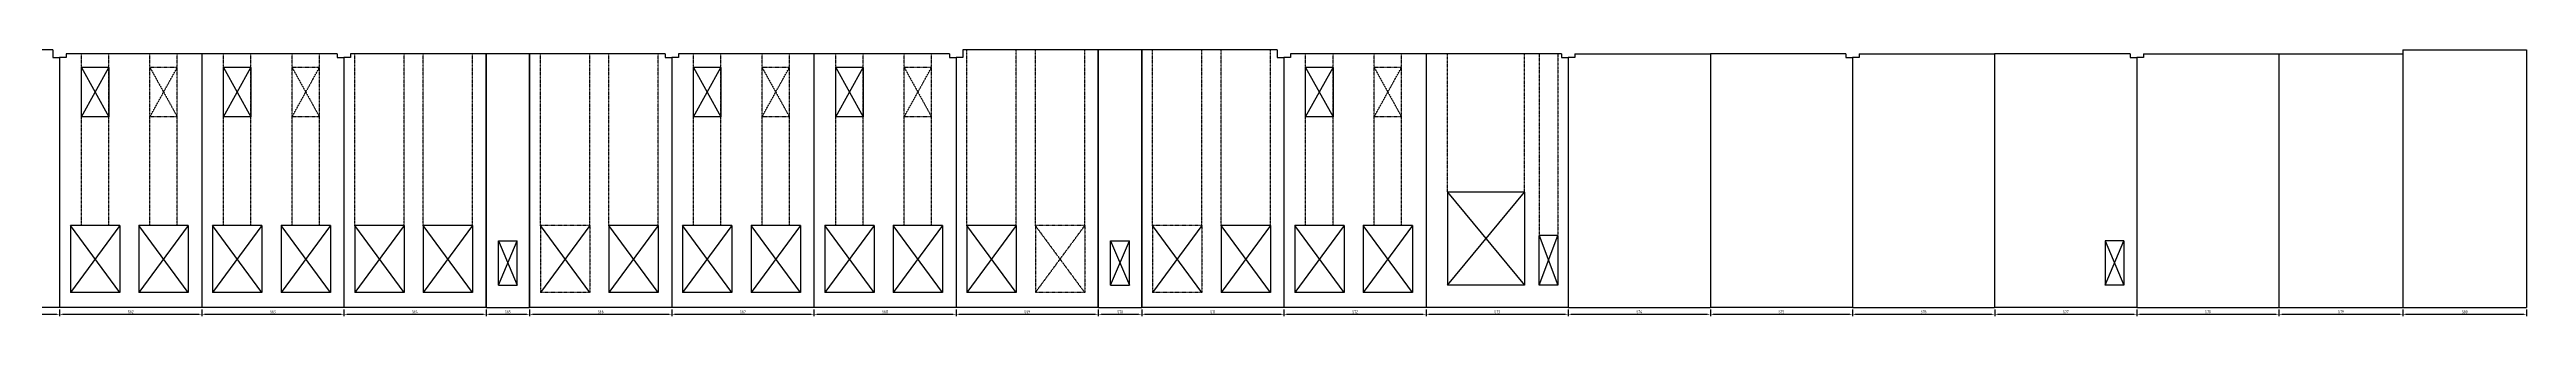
# Model space of a CAD drawing. Header units: inches. Extents: x -10781 to 50822, y -3854 to 38989.
# Drawn here: x 16187 to 21610, y 27182 to 27765 of the extents above; entities that cross this region are included whole.
import ezdxf

# ---------------------------------------------------------------- set-up
doc = ezdxf.new("R2010")
doc.units = ezdxf.units.IN
doc.header["$LTSCALE"] = 0.025
doc.header["$MEASUREMENT"] = 0
doc.linetypes.add('HIDDEN', pattern=[6, 3, -3])
doc.layers.get('Defpoints').update_dxf_attribs({"linetype": 'CONTINUOUS'})
for name, color, linetype in [('0-35', 3, 'CONTINUOUS'), ('0-50', 10, 'CONTINUOUS'), ('hidden', 7, 'HIDDEN')]:
    doc.layers.add(name, color=color, linetype=linetype)
doc.styles.add('AR', font='ARCHQUIK.shx', dxfattribs={"width": 0.8})
doc.dimstyles.new('CADS_DIM_48', dxfattribs={"dimscale": 48, "dimtxt": 0.09375, "dimasz": 0.09375, "dimexe": 0.0625, "dimexo": 0.0625, "dimgap": 0.09375, "dimtad": 0, "dimtih": 1, "dimtoh": 1, "dimzin": 1, "dimdsep": 46, "dimlunit": 4, "dimtxsty": 'AR', "dimblk": 'CLOSED', "dimcen": 0.1875, "dimadec": 0, "dimazin": 0, "dimtfac": 1, "dimtofl": 0, "dimtmove": 0, "dimatfit": 1, "dimldrblk": 'DOTBLANK', "dimfxl": 1, "dimtzin": 0, "dimarcsym": 0})

# ---------------------------------------------------------------- blocks, each defined once
blk = doc.blocks.new('*D353')
at = {"layer": '0-35', "color": 0, "lineweight": -2, "transparency": 16777216}
for p, q in [((15927.2, 27197.1), (15927.2, 27182.4)), ((15933.9, 27186.9), (16202.1, 27186.9)), ((16208.8, 27197.1), (16208.8, 27182.4))]:
    blk.add_line(p, q, dxfattribs=at)
at = {"layer": '0-35', "color": 0, "transparency": 16777216}
for points in [[(15933.9, 27188), (15933.9, 27185.8), (15927.2, 27186.9)], [(16202.1, 27188), (16202.1, 27185.8), (16208.8, 27186.9)]]:
    blk.add_solid(points, dxfattribs=at)
at = {"layer": 'Defpoints', "color": 0, "transparency": 16777216}
for p in [(15927.2, 27201.6), (16208.8, 27201.6), (16208.8, 27186.9)]:
    blk.add_point(p, dxfattribs=at)
at = {"layer": '0-35', "color": 0, "transparency": 16777216, "insert": (16068, 27192.5), "char_height": 6.75, "attachment_point": 5, "style": 'AR'}
blk.add_mtext('S61', dxfattribs=at)
blk = doc.blocks.new('_DotBlank')
at = {"layer": '0-35', "color": 0, "lineweight": -2}
blk.add_line((-0.5, 0), (-1, 0), dxfattribs=at)
blk.add_circle((0, 0), 0.5, dxfattribs=at)
blk = doc.blocks.new('*D354')
at = {"layer": '0-35', "color": 0, "lineweight": -2, "transparency": 16777216}
for p, q in [((16208.8, 27197.1), (16208.8, 27182.4)), ((16215.6, 27186.9), (16513.3, 27186.9)), ((16520.1, 27197.1), (16520.1, 27182.4))]:
    blk.add_line(p, q, dxfattribs=at)
at = {"layer": '0-35', "color": 0, "transparency": 16777216}
for points in [[(16215.6, 27188), (16215.6, 27185.8), (16208.8, 27186.9)], [(16513.3, 27188), (16513.3, 27185.8), (16520.1, 27186.9)]]:
    blk.add_solid(points, dxfattribs=at)
at = {"layer": 'Defpoints', "color": 0, "transparency": 16777216}
for p in [(16208.8, 27201.6), (16520.1, 27201.6), (16520.1, 27186.9)]:
    blk.add_point(p, dxfattribs=at)
at = {"layer": '0-35', "color": 0, "transparency": 16777216, "insert": (16364.4, 27192.5), "char_height": 6.75, "width": 14.71, "attachment_point": 5, "style": 'AR'}
blk.add_mtext('S62', dxfattribs=at)
blk = doc.blocks.new('*D355')
at = {"layer": '0-35', "color": 0, "lineweight": -2, "transparency": 16777216}
for p, q in [((16520.1, 27197.1), (16520.1, 27182.4)), ((16526.8, 27186.9), (16824.6, 27186.9)), ((16831.3, 27197.1), (16831.3, 27182.4))]:
    blk.add_line(p, q, dxfattribs=at)
at = {"layer": '0-35', "color": 0, "transparency": 16777216}
for points in [[(16526.8, 27188), (16526.8, 27185.8), (16520.1, 27186.9)], [(16824.6, 27188), (16824.6, 27185.8), (16831.3, 27186.9)]]:
    blk.add_solid(points, dxfattribs=at)
at = {"layer": 'Defpoints', "color": 0, "transparency": 16777216}
for p in [(16520.1, 27201.6), (16831.3, 27201.6), (16831.3, 27186.9)]:
    blk.add_point(p, dxfattribs=at)
at = {"layer": '0-35', "color": 0, "transparency": 16777216, "insert": (16675.7, 27192.5), "char_height": 6.75, "attachment_point": 5, "style": 'AR'}
blk.add_mtext('S63', dxfattribs=at)
blk = doc.blocks.new('*D356')
at = {"layer": '0-35', "color": 0, "lineweight": -2, "transparency": 16777216}
for p, q in [((16831.3, 27197.1), (16831.3, 27182.4)), ((16838.1, 27186.9), (17135.8, 27186.9)), ((17142.6, 27197.1), (17142.6, 27182.4))]:
    blk.add_line(p, q, dxfattribs=at)
at = {"layer": '0-35', "color": 0, "transparency": 16777216}
for points in [[(16838.1, 27188), (16838.1, 27185.8), (16831.3, 27186.9)], [(17135.8, 27188), (17135.8, 27185.8), (17142.6, 27186.9)]]:
    blk.add_solid(points, dxfattribs=at)
at = {"layer": 'Defpoints', "color": 0, "transparency": 16777216}
for p in [(16831.3, 27201.6), (17142.6, 27201.6), (17142.6, 27186.9)]:
    blk.add_point(p, dxfattribs=at)
at = {"layer": '0-35', "color": 0, "transparency": 16777216, "insert": (16986.9, 27192.5), "char_height": 6.75, "attachment_point": 5, "style": 'AR'}
blk.add_mtext('S64', dxfattribs=at)
blk = doc.blocks.new('*D357')
at = {"layer": '0-35', "color": 0, "lineweight": -2, "transparency": 16777216}
for p, q in [((17142.6, 27197.1), (17142.6, 27182.4)), ((17149.3, 27186.9), (17231.1, 27186.9)), ((17237.8, 27197.1), (17237.8, 27182.4))]:
    blk.add_line(p, q, dxfattribs=at)
at = {"layer": '0-35', "color": 0, "transparency": 16777216}
for points in [[(17149.3, 27188), (17149.3, 27185.8), (17142.6, 27186.9)], [(17231.1, 27188), (17231.1, 27185.8), (17237.8, 27186.9)]]:
    blk.add_solid(points, dxfattribs=at)
at = {"layer": 'Defpoints', "color": 0, "transparency": 16777216}
for p in [(17142.6, 27201.6), (17237.8, 27201.6), (17237.8, 27186.9)]:
    blk.add_point(p, dxfattribs=at)
at = {"layer": '0-35', "color": 0, "transparency": 16777216, "insert": (17190.2, 27192.5), "char_height": 6.75, "attachment_point": 5, "style": 'AR'}
blk.add_mtext('S65', dxfattribs=at)
blk = doc.blocks.new('*D358')
at = {"layer": '0-35', "color": 0, "lineweight": -2, "transparency": 16777216}
for p, q in [((17237.8, 27197.1), (17237.8, 27182.4)), ((17244.6, 27186.9), (17542.3, 27186.9)), ((17549.1, 27197.1), (17549.1, 27182.4))]:
    blk.add_line(p, q, dxfattribs=at)
at = {"layer": '0-35', "color": 0, "transparency": 16777216}
for points in [[(17244.6, 27188), (17244.6, 27185.8), (17237.8, 27186.9)], [(17542.3, 27188), (17542.3, 27185.8), (17549.1, 27186.9)]]:
    blk.add_solid(points, dxfattribs=at)
at = {"layer": 'Defpoints', "color": 0, "transparency": 16777216}
for p in [(17237.8, 27201.6), (17549.1, 27201.6), (17549.1, 27186.9)]:
    blk.add_point(p, dxfattribs=at)
at = {"layer": '0-35', "color": 0, "transparency": 16777216, "insert": (17393.4, 27192.5), "char_height": 6.75, "attachment_point": 5, "style": 'AR'}
blk.add_mtext('S66', dxfattribs=at)
blk = doc.blocks.new('*D359')
at = {"layer": '0-35', "color": 0, "lineweight": -2, "transparency": 16777216}
for p, q in [((17549.1, 27197.1), (17549.1, 27182.4)), ((17555.8, 27186.9), (17853.6, 27186.9)), ((17860.3, 27197.1), (17860.3, 27182.4))]:
    blk.add_line(p, q, dxfattribs=at)
at = {"layer": '0-35', "color": 0, "transparency": 16777216}
for points in [[(17555.8, 27188), (17555.8, 27185.8), (17549.1, 27186.9)], [(17853.6, 27188), (17853.6, 27185.8), (17860.3, 27186.9)]]:
    blk.add_solid(points, dxfattribs=at)
at = {"layer": 'Defpoints', "color": 0, "transparency": 16777216}
for p in [(17549.1, 27201.6), (17860.3, 27201.6), (17860.3, 27186.9)]:
    blk.add_point(p, dxfattribs=at)
at = {"layer": '0-35', "color": 0, "transparency": 16777216, "insert": (17704.7, 27192.5), "char_height": 6.75, "attachment_point": 5, "style": 'AR'}
blk.add_mtext('S67', dxfattribs=at)
blk = doc.blocks.new('*D360')
at = {"layer": '0-35', "color": 0, "lineweight": -2, "transparency": 16777216}
for p, q in [((17860.3, 27197.1), (17860.3, 27182.4)), ((17867.1, 27186.9), (18164.8, 27186.9)), ((18171.6, 27197.1), (18171.6, 27182.4))]:
    blk.add_line(p, q, dxfattribs=at)
at = {"layer": '0-35', "color": 0, "transparency": 16777216}
for points in [[(17867.1, 27188), (17867.1, 27185.8), (17860.3, 27186.9)], [(18164.8, 27188), (18164.8, 27185.8), (18171.6, 27186.9)]]:
    blk.add_solid(points, dxfattribs=at)
at = {"layer": 'Defpoints', "color": 0, "transparency": 16777216}
for p in [(17860.3, 27201.6), (18171.6, 27201.6), (18171.6, 27186.9)]:
    blk.add_point(p, dxfattribs=at)
at = {"layer": '0-35', "color": 0, "transparency": 16777216, "insert": (18015.9, 27192.5), "char_height": 6.75, "attachment_point": 5, "style": 'AR'}
blk.add_mtext('S68', dxfattribs=at)
blk = doc.blocks.new('*D361')
at = {"layer": '0-35', "color": 0, "lineweight": -2, "transparency": 16777216}
for p, q in [((18171.6, 27197.1), (18171.6, 27182.4)), ((18178.3, 27186.9), (18476.1, 27186.9)), ((18482.8, 27197.1), (18482.8, 27182.4))]:
    blk.add_line(p, q, dxfattribs=at)
at = {"layer": '0-35', "color": 0, "transparency": 16777216}
for points in [[(18178.3, 27188), (18178.3, 27185.8), (18171.6, 27186.9)], [(18476.1, 27188), (18476.1, 27185.8), (18482.8, 27186.9)]]:
    blk.add_solid(points, dxfattribs=at)
at = {"layer": 'Defpoints', "color": 0, "transparency": 16777216}
for p in [(18171.6, 27201.6), (18482.8, 27201.6), (18482.8, 27186.9)]:
    blk.add_point(p, dxfattribs=at)
at = {"layer": '0-35', "color": 0, "transparency": 16777216, "insert": (18327.2, 27192.5), "char_height": 6.75, "attachment_point": 5, "style": 'AR'}
blk.add_mtext('S69', dxfattribs=at)
blk = doc.blocks.new('*D362')
at = {"layer": '0-35', "color": 0, "lineweight": -2, "transparency": 16777216}
for p, q in [((18482.8, 27197.1), (18482.8, 27182.4)), ((18489.6, 27186.9), (18571.3, 27186.9)), ((18578.1, 27197.1), (18578.1, 27182.4))]:
    blk.add_line(p, q, dxfattribs=at)
at = {"layer": '0-35', "color": 0, "transparency": 16777216}
for points in [[(18489.6, 27188), (18489.6, 27185.8), (18482.8, 27186.9)], [(18571.3, 27188), (18571.3, 27185.8), (18578.1, 27186.9)]]:
    blk.add_solid(points, dxfattribs=at)
at = {"layer": 'Defpoints', "color": 0, "transparency": 16777216}
for p in [(18482.8, 27201.6), (18578.1, 27201.6), (18578.1, 27186.9)]:
    blk.add_point(p, dxfattribs=at)
at = {"layer": '0-35', "color": 0, "transparency": 16777216, "insert": (18530.4, 27192.5), "char_height": 6.75, "attachment_point": 5, "style": 'AR'}
blk.add_mtext('S70', dxfattribs=at)
blk = doc.blocks.new('*D363')
at = {"layer": '0-35', "color": 0, "lineweight": -2, "transparency": 16777216}
for p, q in [((18578.1, 27197.1), (18578.1, 27182.4)), ((18584.8, 27186.9), (18882.6, 27186.9)), ((18889.3, 27197.1), (18889.3, 27182.4))]:
    blk.add_line(p, q, dxfattribs=at)
at = {"layer": '0-35', "color": 0, "transparency": 16777216}
for points in [[(18584.8, 27188), (18584.8, 27185.8), (18578.1, 27186.9)], [(18882.6, 27188), (18882.6, 27185.8), (18889.3, 27186.9)]]:
    blk.add_solid(points, dxfattribs=at)
at = {"layer": 'Defpoints', "color": 0, "transparency": 16777216}
for p in [(18578.1, 27201.6), (18889.3, 27201.6), (18889.3, 27186.9)]:
    blk.add_point(p, dxfattribs=at)
at = {"layer": '0-35', "color": 0, "transparency": 16777216, "insert": (18733.7, 27192.5), "char_height": 6.75, "attachment_point": 5, "style": 'AR'}
blk.add_mtext('S71', dxfattribs=at)
blk = doc.blocks.new('*D364')
at = {"layer": '0-35', "color": 0, "lineweight": -2, "transparency": 16777216}
for p, q in [((18889.3, 27197.1), (18889.3, 27182.4)), ((18896.1, 27186.9), (19193.8, 27186.9)), ((19200.6, 27197.1), (19200.6, 27182.4))]:
    blk.add_line(p, q, dxfattribs=at)
at = {"layer": '0-35', "color": 0, "transparency": 16777216}
for points in [[(18896.1, 27188), (18896.1, 27185.8), (18889.3, 27186.9)], [(19193.8, 27188), (19193.8, 27185.8), (19200.6, 27186.9)]]:
    blk.add_solid(points, dxfattribs=at)
at = {"layer": 'Defpoints', "color": 0, "transparency": 16777216}
for p in [(18889.3, 27201.6), (19200.6, 27201.6), (19200.6, 27186.9)]:
    blk.add_point(p, dxfattribs=at)
at = {"layer": '0-35', "color": 0, "transparency": 16777216, "insert": (19044.9, 27192.5), "char_height": 6.75, "attachment_point": 5, "style": 'AR'}
blk.add_mtext('S72', dxfattribs=at)
blk = doc.blocks.new('*D365')
at = {"layer": '0-35', "color": 0, "lineweight": -2, "transparency": 16777216}
for p, q in [((19200.6, 27197.1), (19200.6, 27182.4)), ((19207.3, 27186.9), (19505.1, 27186.9)), ((19511.8, 27197), (19511.8, 27182.4))]:
    blk.add_line(p, q, dxfattribs=at)
at = {"layer": '0-35', "color": 0, "transparency": 16777216}
for points in [[(19207.3, 27188), (19207.3, 27185.8), (19200.6, 27186.9)], [(19505.1, 27188), (19505.1, 27185.8), (19511.8, 27186.9)]]:
    blk.add_solid(points, dxfattribs=at)
at = {"layer": 'Defpoints', "color": 0, "transparency": 16777216}
for p in [(19200.6, 27201.6), (19511.8, 27201.5), (19511.8, 27186.9)]:
    blk.add_point(p, dxfattribs=at)
at = {"layer": '0-35', "color": 0, "transparency": 16777216, "insert": (19356.2, 27192.5), "char_height": 6.75, "attachment_point": 5, "style": 'AR'}
blk.add_mtext('S73', dxfattribs=at)
blk = doc.blocks.new('*D366')
at = {"layer": '0-35', "color": 0, "lineweight": -2, "transparency": 16777216}
for p, q in [((19511.8, 27197), (19511.8, 27182.4)), ((19518.6, 27186.9), (19816.3, 27186.9)), ((19823.1, 27197), (19823.1, 27182.4))]:
    blk.add_line(p, q, dxfattribs=at)
at = {"layer": '0-35', "color": 0, "transparency": 16777216}
for points in [[(19518.6, 27188), (19518.6, 27185.8), (19511.8, 27186.9)], [(19816.3, 27188), (19816.3, 27185.8), (19823.1, 27186.9)]]:
    blk.add_solid(points, dxfattribs=at)
at = {"layer": 'Defpoints', "color": 0, "transparency": 16777216}
for p in [(19511.8, 27201.5), (19823.1, 27201.5), (19823.1, 27186.9)]:
    blk.add_point(p, dxfattribs=at)
at = {"layer": '0-35', "color": 0, "transparency": 16777216, "insert": (19667.4, 27192.5), "char_height": 6.75, "attachment_point": 5, "style": 'AR'}
blk.add_mtext('S74', dxfattribs=at)
blk = doc.blocks.new('*D367')
at = {"layer": '0-35', "color": 0, "lineweight": -2, "transparency": 16777216}
for p, q in [((19823.1, 27197), (19823.1, 27182.4)), ((19829.8, 27186.9), (20127.6, 27186.9)), ((20134.3, 27197), (20134.3, 27182.4))]:
    blk.add_line(p, q, dxfattribs=at)
at = {"layer": '0-35', "color": 0, "transparency": 16777216}
for points in [[(19829.8, 27188), (19829.8, 27185.8), (19823.1, 27186.9)], [(20127.6, 27188), (20127.6, 27185.8), (20134.3, 27186.9)]]:
    blk.add_solid(points, dxfattribs=at)
at = {"layer": 'Defpoints', "color": 0, "transparency": 16777216}
for p in [(19823.1, 27201.5), (20134.3, 27201.5), (20134.3, 27186.9)]:
    blk.add_point(p, dxfattribs=at)
at = {"layer": '0-35', "color": 0, "transparency": 16777216, "insert": (19978.7, 27192.5), "char_height": 6.75, "attachment_point": 5, "style": 'AR'}
blk.add_mtext('S75', dxfattribs=at)
blk = doc.blocks.new('*D368')
at = {"layer": '0-35', "color": 0, "lineweight": -2, "transparency": 16777216}
for p, q in [((20134.3, 27197), (20134.3, 27182.4)), ((20141.1, 27186.9), (20438.8, 27186.9)), ((20445.6, 27197), (20445.6, 27182.4))]:
    blk.add_line(p, q, dxfattribs=at)
at = {"layer": '0-35', "color": 0, "transparency": 16777216}
for points in [[(20141.1, 27188), (20141.1, 27185.8), (20134.3, 27186.9)], [(20438.8, 27188), (20438.8, 27185.8), (20445.6, 27186.9)]]:
    blk.add_solid(points, dxfattribs=at)
at = {"layer": 'Defpoints', "color": 0, "transparency": 16777216}
for p in [(20134.3, 27201.5), (20445.6, 27201.5), (20445.6, 27186.9)]:
    blk.add_point(p, dxfattribs=at)
at = {"layer": '0-35', "color": 0, "transparency": 16777216, "insert": (20289.9, 27192.5), "char_height": 6.75, "attachment_point": 5, "style": 'AR'}
blk.add_mtext('S76', dxfattribs=at)
blk = doc.blocks.new('*D369')
at = {"layer": '0-35', "color": 0, "lineweight": -2, "transparency": 16777216}
for p, q in [((20445.6, 27197), (20445.6, 27182.4)), ((20452.3, 27186.9), (20750.1, 27186.9)), ((20756.8, 27197), (20756.8, 27182.4))]:
    blk.add_line(p, q, dxfattribs=at)
at = {"layer": '0-35', "color": 0, "transparency": 16777216}
for points in [[(20452.3, 27188), (20452.3, 27185.8), (20445.6, 27186.9)], [(20750.1, 27188), (20750.1, 27185.8), (20756.8, 27186.9)]]:
    blk.add_solid(points, dxfattribs=at)
at = {"layer": 'Defpoints', "color": 0, "transparency": 16777216}
for p in [(20445.6, 27201.5), (20756.8, 27201.5), (20756.8, 27186.9)]:
    blk.add_point(p, dxfattribs=at)
at = {"layer": '0-35', "color": 0, "transparency": 16777216, "insert": (20601.2, 27192.5), "char_height": 6.75, "attachment_point": 5, "style": 'AR'}
blk.add_mtext('S77', dxfattribs=at)
blk = doc.blocks.new('*D370')
at = {"layer": '0-35', "color": 0, "lineweight": -2, "transparency": 16777216}
for p, q in [((20756.8, 27197), (20756.8, 27182.4)), ((20763.6, 27186.9), (21061.3, 27186.9)), ((21068.1, 27197), (21068.1, 27182.4))]:
    blk.add_line(p, q, dxfattribs=at)
at = {"layer": '0-35', "color": 0, "transparency": 16777216}
for points in [[(20763.6, 27188), (20763.6, 27185.8), (20756.8, 27186.9)], [(21061.3, 27188), (21061.3, 27185.8), (21068.1, 27186.9)]]:
    blk.add_solid(points, dxfattribs=at)
at = {"layer": 'Defpoints', "color": 0, "transparency": 16777216}
for p in [(20756.8, 27201.5), (21068.1, 27201.5), (21068.1, 27186.9)]:
    blk.add_point(p, dxfattribs=at)
at = {"layer": '0-35', "color": 0, "transparency": 16777216, "insert": (20912.4, 27192.5), "char_height": 6.75, "attachment_point": 5, "style": 'AR'}
blk.add_mtext('S78', dxfattribs=at)
blk = doc.blocks.new('*D371')
at = {"layer": '0-35', "color": 0, "lineweight": -2, "transparency": 16777216}
for p, q in [((21068.1, 27197), (21068.1, 27182.4)), ((21074.8, 27186.9), (21332.4, 27186.9)), ((21339.2, 27197), (21339.2, 27182.4))]:
    blk.add_line(p, q, dxfattribs=at)
at = {"layer": '0-35', "color": 0, "transparency": 16777216}
for points in [[(21074.8, 27188), (21074.8, 27185.8), (21068.1, 27186.9)], [(21332.4, 27188), (21332.4, 27185.8), (21339.2, 27186.9)]]:
    blk.add_solid(points, dxfattribs=at)
at = {"layer": 'Defpoints', "color": 0, "transparency": 16777216}
for p in [(21068.1, 27201.5), (21339.2, 27201.5), (21339.2, 27186.9)]:
    blk.add_point(p, dxfattribs=at)
at = {"layer": '0-35', "color": 0, "transparency": 16777216, "insert": (21203.6, 27192.5), "char_height": 6.75, "attachment_point": 5, "style": 'AR'}
blk.add_mtext('S79', dxfattribs=at)
blk = doc.blocks.new('*D372')
at = {"layer": '0-35', "color": 0, "lineweight": -2, "transparency": 16777216}
for p, q in [((21339.2, 27197), (21339.2, 27182.4)), ((21345.9, 27186.9), (21603.2, 27186.9)), ((21609.9, 27197), (21609.9, 27182.4))]:
    blk.add_line(p, q, dxfattribs=at)
at = {"layer": '0-35', "color": 0, "transparency": 16777216}
for points in [[(21345.9, 27188), (21345.9, 27185.8), (21339.2, 27186.9)], [(21603.2, 27188), (21603.2, 27185.8), (21609.9, 27186.9)]]:
    blk.add_solid(points, dxfattribs=at)
at = {"layer": 'Defpoints', "color": 0, "transparency": 16777216}
for p in [(21339.2, 27201.5), (21609.9, 27201.5), (21609.9, 27186.9)]:
    blk.add_point(p, dxfattribs=at)
at = {"layer": '0-35', "color": 0, "transparency": 16777216, "insert": (21474.6, 27192.5), "char_height": 6.75, "attachment_point": 5, "style": 'AR'}
blk.add_mtext('S80', dxfattribs=at)

msp = doc.modelspace()

# ---------------------------------------------------------------- linework, layer by layer
at = {"layer": '0-35'}
for p, q in [((16194.17733, 27764.58428), (15927.17733, 27764.58428)), ((16194.17733, 27764.58428), (16194.17733, 27747.58428)), ((16194.17733, 27747.58428), (16208.80233, 27747.58428)), ((16208.80233, 27747.58428), (16208.80233, 27201.58428)), ((16208.80233, 27747.58428), (16208.80233, 27201.58428)), ((16208.80233, 27747.58428), (16208.80233, 27201.58428)), ((16223.42733, 27747.58428), (16208.80233, 27747.58428)), ((16520.05233, 27755.58428), (16223.42733, 27755.58428)), ((16223.42733, 27755.58428), (16223.42733, 27747.58428)), ((16316.42733, 27725.83428), (16256.42733, 27725.83428)), ((16256.42733, 27725.83428), (16316.42733, 27617.83428)), ((16256.42733, 27617.83428), (16316.42733, 27725.83428)), ((16256.42733, 27617.83428), (16256.42733, 27725.83428)), ((16316.42733, 27725.83428), (16316.42733, 27617.83428)), ((16520.05233, 27755.58428), (16520.05233, 27201.58428)), ((16520.05233, 27755.58428), (16520.05233, 27201.58428)), ((16816.67733, 27755.58428), (16520.05233, 27755.58428)), ((16627.67733, 27725.83428), (16567.67733, 27725.83428)), ((16567.67733, 27725.83428), (16627.67733, 27617.83428)), ((16567.67733, 27617.83428), (16627.67733, 27725.83428)), ((16567.67733, 27617.83428), (16567.67733, 27725.83428)), ((16627.67733, 27725.83428), (16627.67733, 27617.83428)), ((16816.67733, 27755.58428), (16816.67733, 27747.58428)), ((16816.67733, 27747.58428), (16831.30233, 27747.58428)), ((16831.30233, 27747.58428), (16831.30233, 27201.58428)), ((16831.30233, 27747.58428), (16831.30233, 27201.58428)), ((16845.92733, 27747.58428), (16831.30233, 27747.58428)), ((17142.55233, 27755.58428), (16845.92733, 27755.58428)), ((16845.92733, 27755.58428), (16845.92733, 27747.58428)), ((17142.55233, 27755.58428), (17142.55233, 27201.58428)), ((17142.55233, 27201.58428), (17142.55233, 27755.58428)), ((17237.80233, 27755.58428), (17142.55233, 27755.58428)), ((17237.80233, 27201.58428), (17237.80233, 27755.58428)), ((17237.80233, 27755.58428), (17237.80233, 27201.58428)), ((17534.42733, 27755.58428), (17237.80233, 27755.58428)), ((17534.42733, 27755.58428), (17534.42733, 27747.58428)), ((17534.42733, 27747.58428), (17549.05233, 27747.58428)), ((17549.05233, 27747.58428), (17549.05233, 27201.58428)), ((17549.05233, 27747.58428), (17549.05233, 27201.58428)), ((17563.67733, 27747.58428), (17549.05233, 27747.58428)), ((17860.30233, 27755.58428), (17563.67733, 27755.58428)), ((17563.67733, 27755.58428), (17563.67733, 27747.58428)), ((17656.67733, 27725.83428), (17596.67733, 27725.83428)), ((17596.67733, 27725.83428), (17656.67733, 27617.83428)), ((17596.67733, 27617.83428), (17656.67733, 27725.83428)), ((17596.67733, 27617.83428), (17596.67733, 27725.83428)), ((17656.67733, 27725.83428), (17656.67733, 27617.83428)), ((17860.30233, 27755.58428), (17860.30233, 27201.58428)), ((18156.92733, 27755.58428), (17860.30233, 27755.58428)), ((17860.30233, 27747.58428), (17860.30233, 27201.58428)), ((17967.92733, 27725.83428), (17907.92733, 27725.83428)), ((17907.92733, 27725.83428), (17967.92733, 27617.83428)), ((17907.92733, 27617.83428), (17967.92733, 27725.83428)), ((17907.92733, 27617.83428), (17907.92733, 27725.83428)), ((17967.92733, 27725.83428), (17967.92733, 27617.83428)), ((18156.92733, 27755.58428), (18156.92733, 27747.58428)), ((18156.92733, 27747.58428), (18171.55233, 27747.58428)), ((18171.55233, 27747.58428), (18171.55233, 27201.58428)), ((18171.55233, 27747.58428), (18171.55233, 27201.58428)), ((18186.17733, 27747.58428), (18171.55233, 27747.58428)), ((18482.80233, 27764.58428), (18186.17733, 27764.58428)), ((18186.17733, 27764.58428), (18186.17733, 27747.58428)), ((18482.80233, 27764.58428), (18482.80233, 27201.58428)), ((18482.80233, 27201.58428), (18482.80233, 27764.58428)), ((18578.05233, 27764.58428), (18482.80233, 27764.58428)), ((18578.05233, 27201.58428), (18578.05233, 27764.58428)), ((18578.05233, 27764.58428), (18578.05233, 27201.58428)), ((18874.67733, 27764.58428), (18578.05233, 27764.58428)), ((18874.67733, 27764.58428), (18874.67733, 27747.58428)), ((18874.67733, 27747.58428), (18889.30233, 27747.58428)), ((18889.30233, 27747.58428), (18889.30233, 27201.58428)), ((18889.30233, 27747.58428), (18889.30233, 27201.58428)), ((18903.92733, 27747.58428), (18889.30233, 27747.58428)), ((19200.55233, 27755.58428), (18903.92733, 27755.58428)), ((18903.92733, 27755.58428), (18903.92733, 27747.58428)), ((18996.92733, 27725.83428), (18936.92733, 27725.83428)), ((18936.92733, 27725.83428), (18996.92733, 27617.83428)), ((18936.92733, 27617.83428), (18996.92733, 27725.83428)), ((18936.92733, 27617.83428), (18936.92733, 27725.83428)), ((18996.92733, 27725.83428), (18996.92733, 27617.83428)), ((19200.55233, 27755.58428), (19200.55233, 27201.58428)), ((19200.55233, 27755.52678), (19200.55233, 27201.52678)), ((19497.17733, 27755.52678), (19200.55233, 27755.52678)), ((19497.17733, 27755.52678), (19497.17733, 27747.52678)), ((19497.17733, 27747.52678), (19511.80233, 27747.52678)), ((19511.80233, 27747.52678), (19511.80233, 27201.52678)), ((19511.80233, 27747.52678), (19511.80233, 27201.52678)), ((19526.42733, 27747.52678), (19511.80233, 27747.52678)), ((19526.42733, 27755.52678), (19823.05233, 27755.52678)), ((19526.42733, 27755.52678), (19526.42733, 27747.52678)), ((19823.05233, 27755.52678), (19823.05233, 27201.52678)), ((19823.05233, 27755.52678), (19823.05233, 27201.52678)), ((20119.67733, 27755.52678), (19823.05233, 27755.52678)), ((20119.67733, 27755.52678), (20119.67733, 27747.52678)), ((20119.67733, 27747.52678), (20134.30233, 27747.52678)), ((20134.30233, 27747.52678), (20134.30233, 27201.52678)), ((20134.30233, 27747.52678), (20134.30233, 27201.52678)), ((20148.92733, 27747.52678), (20134.30233, 27747.52678)), ((20148.92733, 27755.52678), (20445.55233, 27755.52678)), ((20148.92733, 27755.52678), (20148.92733, 27747.52678)), ((20445.55233, 27755.52678), (20445.55233, 27201.52678)), ((20445.55233, 27755.52678), (20445.55233, 27201.52678)), ((20742.17733, 27755.52678), (20445.55233, 27755.52678)), ((20742.17733, 27755.52678), (20742.17733, 27747.52678)), ((20742.17733, 27747.52678), (20756.80233, 27747.52678)), ((20756.80233, 27747.52678), (20756.80233, 27201.52678)), ((20756.80233, 27747.52678), (20756.80233, 27201.52678)), ((20771.42733, 27747.52678), (20756.80233, 27747.52678)), ((20771.42733, 27755.52678), (21068.05233, 27755.52678)), ((20771.42733, 27755.52678), (20771.42733, 27747.52678)), ((21068.05233, 27755.52678), (21068.05233, 27201.52678)), ((21068.05233, 27755.52678), (21068.05233, 27201.52678)), ((21068.05233, 27755.52678), (21339.17733, 27755.52678)), ((21339.17733, 27764.52678), (21339.17733, 27201.52678)), ((21339.17733, 27764.52678), (21609.92733, 27764.52678)), ((21339.17733, 27755.52678), (21339.17733, 27201.52678)), ((21609.92733, 27764.52678), (21609.92733, 27201.52678)), ((16316.42733, 27617.83428), (16256.42733, 27617.83428)), ((16627.67733, 27617.83428), (16567.67733, 27617.83428)), ((17656.67733, 27617.83428), (17596.67733, 27617.83428)), ((17967.92733, 27617.83428), (17907.92733, 27617.83428)), ((18996.92733, 27617.83428), (18936.92733, 27617.83428)), ((19247.17733, 27453.52678), (19247.17733, 27250.52678)), ((19416.17733, 27453.52678), (19247.17733, 27453.52678)), ((19247.17733, 27453.52678), (19416.17733, 27250.52678)), ((19247.17733, 27250.52678), (19416.17733, 27453.52678)), ((19416.17733, 27453.52678), (19416.17733, 27250.52678)), ((16232.42733, 27380.58428), (16232.42733, 27234.58428)), ((16340.42733, 27380.58428), (16232.42733, 27380.58428)), ((16340.42733, 27380.58428), (16232.42733, 27234.58428)), ((16340.42733, 27234.58428), (16232.42733, 27380.58428)), ((16340.42733, 27380.58428), (16340.42733, 27234.58428)), ((16382.42733, 27380.58428), (16382.42733, 27234.58428)), ((16490.42733, 27380.58428), (16382.42733, 27380.58428)), ((16490.42733, 27380.58428), (16382.42733, 27234.58428)), ((16490.42733, 27234.58428), (16382.42733, 27380.58428)), ((16490.42733, 27380.58428), (16490.42733, 27234.58428)), ((16543.67733, 27380.58428), (16543.67733, 27234.58428)), ((16651.67733, 27380.58428), (16543.67733, 27380.58428)), ((16651.67733, 27380.58428), (16543.67733, 27234.58428)), ((16651.67733, 27234.58428), (16543.67733, 27380.58428)), ((16651.67733, 27380.58428), (16651.67733, 27234.58428)), ((16693.67733, 27380.58428), (16693.67733, 27234.58428)), ((16801.67733, 27380.58428), (16693.67733, 27380.58428)), ((16801.67733, 27380.58428), (16693.67733, 27234.58428)), ((16801.67733, 27234.58428), (16693.67733, 27380.58428)), ((16801.67733, 27380.58428), (16801.67733, 27234.58428)), ((16854.92733, 27380.58428), (16854.92733, 27234.58428)), ((16962.92733, 27380.58428), (16854.92733, 27380.58428)), ((16962.92733, 27380.58428), (16854.92733, 27234.58428)), ((16962.92733, 27234.58428), (16854.92733, 27380.58428)), ((16962.92733, 27380.58428), (16962.92733, 27234.58428)), ((17004.92733, 27380.58428), (17004.92733, 27234.58428)), ((17112.92733, 27380.58428), (17004.92733, 27380.58428)), ((17112.92733, 27380.58428), (17004.92733, 27234.58428)), ((17112.92733, 27234.58428), (17004.92733, 27380.58428)), ((17112.92733, 27380.58428), (17112.92733, 27234.58428)), ((17169.67733, 27250.58428), (17169.67733, 27347.08428)), ((17169.67733, 27347.08428), (17210.67733, 27347.08428)), ((17210.67733, 27250.58428), (17210.67733, 27347.08428)), ((17411.42733, 27380.58428), (17411.42733, 27234.58428)), ((17519.42733, 27380.58428), (17411.42733, 27380.58428)), ((17519.42733, 27380.58428), (17411.42733, 27234.58428)), ((17519.42733, 27234.58428), (17411.42733, 27380.58428)), ((17519.42733, 27380.58428), (17519.42733, 27234.58428)), ((17572.67733, 27380.58428), (17572.67733, 27234.58428)), ((17680.67733, 27380.58428), (17572.67733, 27380.58428)), ((17680.67733, 27380.58428), (17572.67733, 27234.58428)), ((17680.67733, 27234.58428), (17572.67733, 27380.58428)), ((17680.67733, 27380.58428), (17680.67733, 27234.58428)), ((17722.67733, 27380.58428), (17722.67733, 27234.58428)), ((17830.67733, 27380.58428), (17722.67733, 27380.58428)), ((17830.67733, 27380.58428), (17722.67733, 27234.58428)), ((17830.67733, 27234.58428), (17722.67733, 27380.58428)), ((17830.67733, 27380.58428), (17830.67733, 27234.58428)), ((17883.92733, 27380.58428), (17883.92733, 27234.58428)), ((17991.92733, 27380.58428), (17883.92733, 27380.58428)), ((17991.92733, 27380.58428), (17883.92733, 27234.58428)), ((17991.92733, 27234.58428), (17883.92733, 27380.58428)), ((17991.92733, 27380.58428), (17991.92733, 27234.58428)), ((18033.92733, 27380.58428), (18033.92733, 27234.58428)), ((18141.92733, 27380.58428), (18033.92733, 27380.58428)), ((18141.92733, 27380.58428), (18033.92733, 27234.58428)), ((18141.92733, 27234.58428), (18033.92733, 27380.58428)), ((18141.92733, 27380.58428), (18141.92733, 27234.58428)), ((18195.17733, 27380.58428), (18195.17733, 27234.58428)), ((18303.17733, 27380.58428), (18195.17733, 27380.58428)), ((18303.17733, 27380.58428), (18303.17733, 27234.58428)), ((18509.92733, 27250.58428), (18509.92733, 27347.08428)), ((18509.92733, 27347.08428), (18550.92733, 27347.08428)), ((18550.92733, 27250.58428), (18550.92733, 27347.08428)), ((18751.67733, 27380.58428), (18751.67733, 27234.58428)), ((18859.67733, 27380.58428), (18751.67733, 27380.58428)), ((18859.67733, 27380.58428), (18751.67733, 27234.58428)), ((18859.67733, 27234.58428), (18751.67733, 27380.58428)), ((18859.67733, 27380.58428), (18859.67733, 27234.58428)), ((18912.92733, 27380.58428), (18912.92733, 27234.58428)), ((19020.92733, 27380.58428), (18912.92733, 27380.58428)), ((19020.92733, 27380.58428), (18912.92733, 27234.58428)), ((19020.92733, 27234.58428), (18912.92733, 27380.58428)), ((19020.92733, 27380.58428), (19020.92733, 27234.58428)), ((19062.92733, 27380.58428), (19062.92733, 27234.58428)), ((19170.92733, 27380.58428), (19062.92733, 27380.58428)), ((19170.92733, 27380.58428), (19062.92733, 27234.58428)), ((19170.92733, 27234.58428), (19062.92733, 27380.58428)), ((19170.92733, 27380.58428), (19170.92733, 27234.58428)), ((19489.17733, 27358.52678), (19448.17733, 27358.52678)), ((19448.17733, 27358.52678), (19489.17733, 27250.52678)), ((19448.17733, 27250.52678), (19489.17733, 27358.52678)), ((19448.17733, 27250.52678), (19448.17733, 27358.52678)), ((19489.17733, 27358.52678), (19489.17733, 27250.52678)), ((20687.17733, 27347.02678), (20687.17733, 27250.52678)), ((20728.17733, 27347.02678), (20687.17733, 27347.02678)), ((20687.17733, 27347.02678), (20728.17733, 27250.52678)), ((20687.17733, 27250.52678), (20728.17733, 27347.02678)), ((20728.17733, 27347.02678), (20728.17733, 27250.52678)), ((16340.42733, 27234.58428), (16232.42733, 27234.58428)), ((16490.42733, 27234.58428), (16382.42733, 27234.58428)), ((16651.67733, 27234.58428), (16543.67733, 27234.58428)), ((16801.67733, 27234.58428), (16693.67733, 27234.58428)), ((16962.92733, 27234.58428), (16854.92733, 27234.58428)), ((17112.92733, 27234.58428), (17004.92733, 27234.58428)), ((17169.67733, 27250.58428), (17210.67733, 27250.58428)), ((17519.42733, 27234.58428), (17411.42733, 27234.58428)), ((17680.67733, 27234.58428), (17572.67733, 27234.58428)), ((17830.67733, 27234.58428), (17722.67733, 27234.58428)), ((17991.92733, 27234.58428), (17883.92733, 27234.58428)), ((18141.92733, 27234.58428), (18033.92733, 27234.58428)), ((18303.17733, 27234.58428), (18195.17733, 27234.58428)), ((18509.92733, 27250.58428), (18550.92733, 27250.58428)), ((18859.67733, 27234.58428), (18751.67733, 27234.58428)), ((19020.92733, 27234.58428), (18912.92733, 27234.58428)), ((19170.92733, 27234.58428), (19062.92733, 27234.58428)), ((19416.17733, 27250.52678), (19247.17733, 27250.52678)), ((19489.17733, 27250.52678), (19448.17733, 27250.52678)), ((20728.17733, 27250.52678), (20687.17733, 27250.52678)), ((16208.80233, 27201.58428), (15927.17733, 27201.58428)), ((16520.05233, 27201.58428), (16208.80233, 27201.58428)), ((16831.30233, 27201.58428), (16520.05233, 27201.58428)), ((17142.55233, 27201.58428), (16831.30233, 27201.58428)), ((17142.55233, 27201.58428), (17237.80233, 27201.58428)), ((17549.05233, 27201.58428), (17237.80233, 27201.58428)), ((17860.30233, 27201.58428), (17549.05233, 27201.58428)), ((18171.55233, 27201.58428), (17860.30233, 27201.58428)), ((18482.80233, 27201.58428), (18171.55233, 27201.58428)), ((18482.80233, 27201.58428), (18578.05233, 27201.58428)), ((18889.30233, 27201.58428), (18578.05233, 27201.58428)), ((19200.55233, 27201.58428), (18889.30233, 27201.58428)), ((19511.80233, 27201.52678), (19200.55233, 27201.52678)), ((19511.80233, 27201.52678), (19823.05233, 27201.52678)), ((20134.30233, 27201.52678), (19823.05233, 27201.52678)), ((20134.30233, 27201.52678), (20445.55233, 27201.52678)), ((20756.80233, 27201.52678), (20445.55233, 27201.52678)), ((20756.80233, 27201.52678), (21068.05233, 27201.52678)), ((21068.05233, 27201.52678), (21339.17733, 27201.52678)), ((21339.17733, 27201.52678), (21609.92733, 27201.52678))]:
    msp.add_line(p, q, dxfattribs=at)
at = {"layer": '0-50'}
for p, q in [((17169.67733, 27347.08428), (17210.67733, 27250.58428)), ((17169.67733, 27250.58428), (17210.67733, 27347.08428)), ((17369.42733, 27380.58428), (17261.42733, 27234.58428)), ((17369.42733, 27234.58428), (17261.42733, 27380.58428)), ((18303.17733, 27380.58428), (18195.17733, 27234.58428)), ((18303.17733, 27234.58428), (18195.17733, 27380.58428)), ((18509.92733, 27347.08428), (18550.92733, 27250.58428)), ((18509.92733, 27250.58428), (18550.92733, 27347.08428)), ((18709.67733, 27380.58428), (18601.67733, 27234.58428)), ((18709.67733, 27234.58428), (18601.67733, 27380.58428))]:
    msp.add_line(p, q, dxfattribs=at)
at = {"layer": 'hidden'}
for p, q in [((16256.42733, 27380.58428), (16256.42733, 27755.58428)), ((16316.42733, 27380.58428), (16316.42733, 27755.58428)), ((16406.42733, 27380.58428), (16406.42733, 27755.58428)), ((16466.42733, 27725.83428), (16406.42733, 27725.83428)), ((16406.42733, 27725.83428), (16466.42733, 27617.83428)), ((16406.42733, 27617.83428), (16466.42733, 27725.83428)), ((16466.42733, 27380.58428), (16466.42733, 27755.58428)), ((16567.67733, 27380.58428), (16567.67733, 27755.58428)), ((16627.67733, 27380.58428), (16627.67733, 27755.58428)), ((16717.67733, 27380.58428), (16717.67733, 27755.58428)), ((16777.67733, 27725.83428), (16717.67733, 27725.83428)), ((16717.67733, 27725.83428), (16777.67733, 27617.83428)), ((16717.67733, 27617.83428), (16777.67733, 27725.83428)), ((16777.67733, 27380.58428), (16777.67733, 27755.58428)), ((16854.92733, 27380.58428), (16854.92733, 27755.58428)), ((16962.92733, 27380.58428), (16962.92733, 27755.58428)), ((17004.92733, 27380.58428), (17004.92733, 27755.58428)), ((17112.92733, 27380.58428), (17112.92733, 27755.58428)), ((17261.42733, 27380.58428), (17261.42733, 27755.58428)), ((17369.42733, 27380.58428), (17369.42733, 27755.58428)), ((17411.42733, 27380.58428), (17411.42733, 27755.58428)), ((17519.42733, 27380.58428), (17519.42733, 27755.58428)), ((17596.67733, 27380.58428), (17596.67733, 27755.58428)), ((17656.67733, 27380.58428), (17656.67733, 27755.58428)), ((17746.67733, 27380.58428), (17746.67733, 27755.58428)), ((17806.67733, 27725.83428), (17746.67733, 27725.83428)), ((17746.67733, 27725.83428), (17806.67733, 27617.83428)), ((17746.67733, 27617.83428), (17806.67733, 27725.83428)), ((17806.67733, 27380.58428), (17806.67733, 27755.58428)), ((17907.92733, 27380.58428), (17907.92733, 27755.58428)), ((17967.92733, 27380.58428), (17967.92733, 27755.58428)), ((18057.92733, 27380.58428), (18057.92733, 27755.58428)), ((18117.92733, 27725.83428), (18057.92733, 27725.83428)), ((18057.92733, 27725.83428), (18117.92733, 27617.83428)), ((18057.92733, 27617.83428), (18117.92733, 27725.83428)), ((18117.92733, 27380.58428), (18117.92733, 27755.58428)), ((18195.17733, 27380.58428), (18195.17733, 27764.58428)), ((18303.17733, 27380.58428), (18303.17733, 27764.58428)), ((18345.17733, 27380.58428), (18345.17733, 27764.58428)), ((18453.17733, 27380.58428), (18453.17733, 27764.58428)), ((18601.67733, 27380.58428), (18601.67733, 27764.58428)), ((18709.67733, 27380.58428), (18709.67733, 27764.58428)), ((18751.67733, 27380.58428), (18751.67733, 27764.58428)), ((18859.67733, 27380.58428), (18859.67733, 27764.58428)), ((18936.92733, 27380.58428), (18936.92733, 27755.58428)), ((18996.92733, 27380.58428), (18996.92733, 27755.58428)), ((19086.92733, 27380.58428), (19086.92733, 27755.58428)), ((19146.92733, 27725.83428), (19086.92733, 27725.83428)), ((19086.92733, 27725.83428), (19146.92733, 27617.83428)), ((19086.92733, 27617.83428), (19146.92733, 27725.83428)), ((19146.92733, 27380.58428), (19146.92733, 27755.58428)), ((19247.17733, 27453.52678), (19247.17733, 27755.52678)), ((19416.17733, 27453.52678), (19416.17733, 27755.52678)), ((19448.17733, 27755.52678), (19448.17733, 27358.52678)), ((19489.17733, 27755.52678), (19489.17733, 27358.52678)), ((16466.42733, 27617.83428), (16406.42733, 27617.83428)), ((16777.67733, 27617.83428), (16717.67733, 27617.83428)), ((17806.67733, 27617.83428), (17746.67733, 27617.83428)), ((18117.92733, 27617.83428), (18057.92733, 27617.83428)), ((19146.92733, 27617.83428), (19086.92733, 27617.83428)), ((17261.42733, 27380.58428), (17261.42733, 27234.58428)), ((17369.42733, 27380.58428), (17261.42733, 27380.58428)), ((17369.42733, 27380.58428), (17369.42733, 27234.58428)), ((18345.17733, 27380.58428), (18345.17733, 27234.58428)), ((18453.17733, 27380.58428), (18345.17733, 27380.58428)), ((18453.17733, 27380.58428), (18345.17733, 27234.58428)), ((18453.17733, 27234.58428), (18345.17733, 27380.58428)), ((18453.17733, 27380.58428), (18453.17733, 27234.58428)), ((18601.67733, 27380.58428), (18601.67733, 27234.58428)), ((18709.67733, 27380.58428), (18601.67733, 27380.58428)), ((18709.67733, 27380.58428), (18709.67733, 27234.58428)), ((17369.42733, 27234.58428), (17261.42733, 27234.58428)), ((18453.17733, 27234.58428), (18345.17733, 27234.58428)), ((18709.67733, 27234.58428), (18601.67733, 27234.58428))]:
    msp.add_line(p, q, dxfattribs=at)

# ---------------------------------------------------------------- dimensions: what is measured, and where the dimension line sits
at = {"layer": '0-35'}
for base, p1, p2, text, picture, middle in [((16208.80233, 27186.8865), (15927.17733, 27201.58428), (16208.80233, 27201.58428), 'S61', '*D353', (16067.98983, 27192.5115)), ((16520.05233, 27186.8865), (16208.80233, 27201.58428), (16520.05233, 27201.58428), 'S62', '*D354', (16364.42733, 27192.5115)), ((16831.30233, 27186.8865), (16520.05233, 27201.58428), (16831.30233, 27201.58428), 'S63', '*D355', (16675.67733, 27192.5115)), ((17142.55233, 27186.8865), (16831.30233, 27201.58428), (17142.55233, 27201.58428), 'S64', '*D356', (16986.92733, 27192.5115)), ((17237.80233, 27186.8865), (17142.55233, 27201.58428), (17237.80233, 27201.58428), 'S65', '*D357', (17190.17733, 27192.5115)), ((17549.05233, 27186.8865), (17237.80233, 27201.58428), (17549.05233, 27201.58428), 'S66', '*D358', (17393.42733, 27192.5115)), ((17860.30233, 27186.8865), (17549.05233, 27201.58428), (17860.30233, 27201.58428), 'S67', '*D359', (17704.67733, 27192.5115)), ((18171.55233, 27186.8865), (17860.30233, 27201.58428), (18171.55233, 27201.58428), 'S68', '*D360', (18015.92733, 27192.5115)), ((18482.80233, 27186.8865), (18171.55233, 27201.58428), (18482.80233, 27201.58428), 'S69', '*D361', (18327.17733, 27192.5115)), ((18578.05233, 27186.8865), (18482.80233, 27201.58428), (18578.05233, 27201.58428), 'S70', '*D362', (18530.42733, 27192.5115)), ((18889.30233, 27186.8865), (18578.05233, 27201.58428), (18889.30233, 27201.58428), 'S71', '*D363', (18733.67733, 27192.5115)), ((19200.55233, 27186.8865), (18889.30233, 27201.58428), (19200.55233, 27201.58428), 'S72', '*D364', (19044.92733, 27192.5115)), ((19511.80233, 27186.8865), (19200.55233, 27201.58428), (19511.80233, 27201.52678), 'S73', '*D365', (19356.17733, 27192.5115)), ((19823.05233, 27186.8865), (19511.80233, 27201.52678), (19823.05233, 27201.52678), 'S74', '*D366', (19667.42733, 27192.5115)), ((20134.30233, 27186.8865), (19823.05233, 27201.52678), (20134.30233, 27201.52678), 'S75', '*D367', (19978.67733, 27192.5115)), ((20445.55233, 27186.8865), (20134.30233, 27201.52678), (20445.55233, 27201.52678), 'S76', '*D368', (20289.92733, 27192.5115)), ((20756.80233, 27186.8865), (20445.55233, 27201.52678), (20756.80233, 27201.52678), 'S77', '*D369', (20601.17733, 27192.5115)), ((21068.05233, 27186.8865), (20756.80233, 27201.52678), (21068.05233, 27201.52678), 'S78', '*D370', (20912.42733, 27192.5115)), ((21339.17733, 27186.8865), (21068.05233, 27201.52678), (21339.17733, 27201.52678), 'S79', '*D371', (21203.61483, 27192.5115)), ((21609.92733, 27186.8865), (21339.17733, 27201.52678), (21609.92733, 27201.52678), 'S80', '*D372', (21474.55233, 27192.5115))]:
    dim = msp.add_linear_dim(base=base, p1=p1, p2=p2, text=text, dimstyle='CADS_DIM_48', override={"dimscale": 72, "dimgap": 0.03125, "dimtad": 1, "dimtih": 0, "dimtoh": 0, "dimdec": 4, "dimtdec": 4, "dimtmove": 1}, dxfattribs=at)
    dim.commit()
    dim.dimension.update_dxf_attribs({"geometry": picture, "text_midpoint": middle})

doc.saveas('drawing.dxf')
